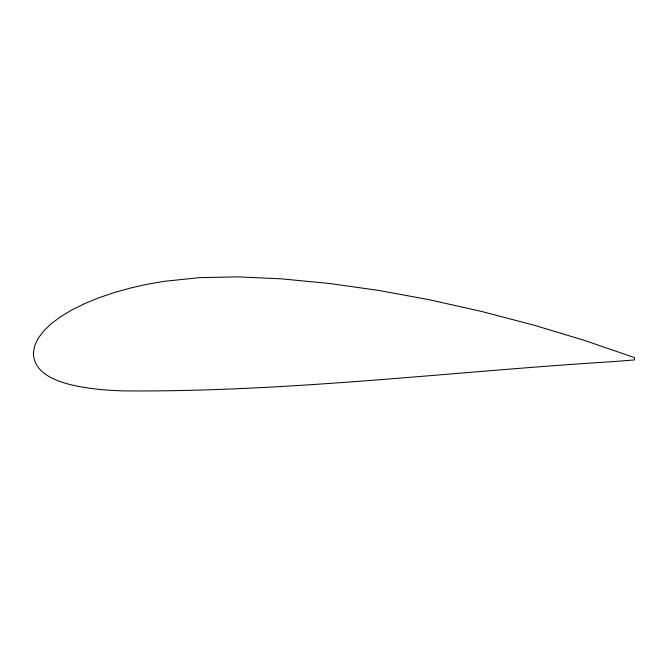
<?xml version="1.0" encoding="UTF-8"?>
<svg xmlns="http://www.w3.org/2000/svg" width="668" height="668" viewBox="0 0 668 668"><rect width="100%" height="100%" fill="white"/><g stroke="black" fill="none" stroke-linecap="round" stroke-linejoin="round"><path stroke-width="1" d="M33.4 353.205C33.851 373.696 57.081 381.695 73.772 385.403C89.612 388.943 105.861 390.262 122.052 390.872C285.67 392.433 448.671 371.859 611.688 361.705L634.283 359.969L634.6 357.639L584.6 340.446L533.849 325.149L481.102 311.33L428.639 299.598L378.455 290.388L329.399 283.474L281.462 278.857L238.033 276.869L199.615 277.654L164.27 281.311L146.876 284.343L130.352 288.067L114.37 292.526L99.098 297.703L84.702 303.589L71.76 309.985L60.679 316.657L51.11 323.813L43.504 331.161L37.967 338.592L34.569 346.007L33.4 353.205"/></g></svg>
